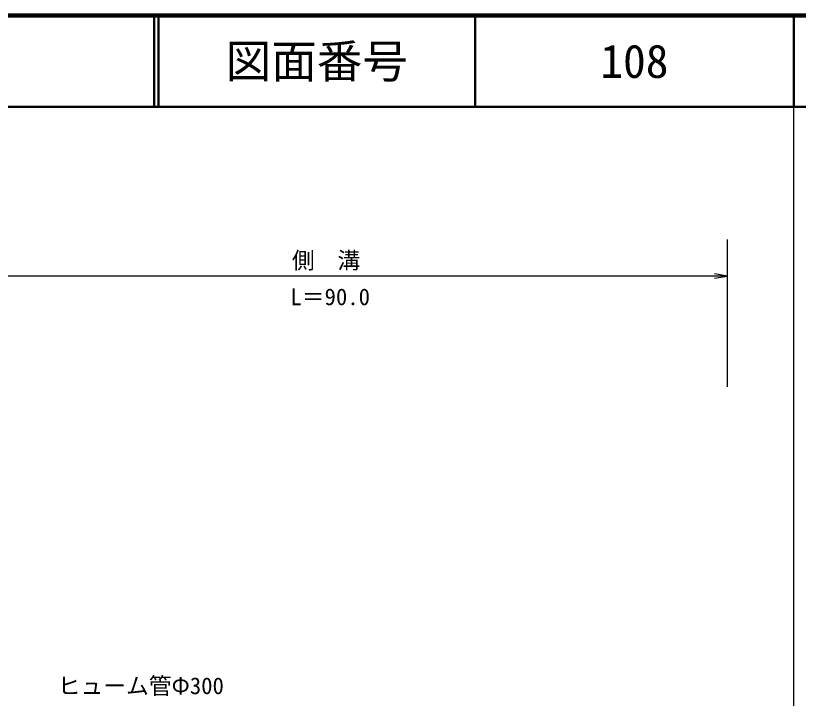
# Model space of a CAD drawing. Units: millimetres, scale not verified. Extents: x 40000 to 680000, y 20000 to 380000.
# Drawn here: x 493553 to 579500, y 305076 to 380000 of the extents above; entities that cross this region are included whole.
import ezdxf
from ezdxf.enums import TextEntityAlignment as Align

# ---------------------------------------------------------------- set-up
doc = ezdxf.new("R2010")
doc.units = ezdxf.units.MM
doc.header["$LTSCALE"] = 1000
for name, color, linetype, lineweight in [('M-STR-STR3', 7, 'Continuous', 25), ('M-TTL', 2, 'Continuous', 140), ('M-TTL-BAND', 7, 'Continuous', 25), ('M-TTL-LINE', 7, 'Continuous', 50)]:
    doc.layers.add(name, color=color, linetype=linetype, lineweight=lineweight)
doc.layers.add('M-TTL-TXT', color=7, linetype='Continuous')
doc.styles.add('ＭＳ ゴシック', font='')
doc.styles.get('ＭＳ ゴシック').set_extended_font_data('MS Gothic')

# ---------------------------------------------------------------- blocks, each defined once
blk = doc.blocks.new('open_arrow')
at = {"color": 0, "linetype": 'Continuous', "lineweight": -2}
blk.add_lwpolyline([(7.5, 1.25), (0, 0), (7.5, -1.25)], dxfattribs=at)

msp = doc.modelspace()

# ---------------------------------------------------------------- linework, layer by layer
at = {"layer": 'M-STR-STR3'}
for p, q in [((571738, 339251), (571738, 355442)), ((571738, 351425), (483133, 351425))]:
    msp.add_line(p, q, dxfattribs=at)
at = {"layer": 'M-TTL'}
msp.add_line((680000, 380000), (40000, 380000), dxfattribs=at)
at = {"layer": 'M-TTL-BAND'}
msp.add_line((579000, 20000), (579000, 370000), dxfattribs=at)
at = {"layer": 'M-TTL-LINE'}
for p, q in [((508747, 380000), (508747, 370000)), ((509247, 380000), (509247, 370000)), ((543997, 380000), (543997, 370000)), ((579000, 380000), (579000, 370000)), ((40000, 370000), (680000, 370000))]:
    msp.add_line(p, q, dxfattribs=at)

# ---------------------------------------------------------------- block references
at = {"layer": 'M-STR-STR3', "xscale": 193, "yscale": 193, "rotation": 180}
msp.add_blockref('open_arrow', (571738, 351425), dxfattribs=at)

# ---------------------------------------------------------------- texts
at = {"layer": 'M-STR-STR3', "style": 'ＭＳ ゴシック'}
for s, p in [('側\u3000溝', (523888, 353145)), ('L＝90.0', (523729, 349143)), ('ヒューム管Φ300', (498174, 306455))]:
    msp.add_text(s, height=1833, dxfattribs=at).set_placement(p, align=Align.MIDDLE_LEFT)
at = {"layer": 'M-TTL-TXT', "style": 'ＭＳ ゴシック'}
for s, p in [('図面番号', (526622, 375000)), ('108', (561497, 375000))]:
    msp.add_text(s, height=3666, dxfattribs=at).set_placement(p, align=Align.MIDDLE_CENTER)

doc.saveas('drawing.dxf')
